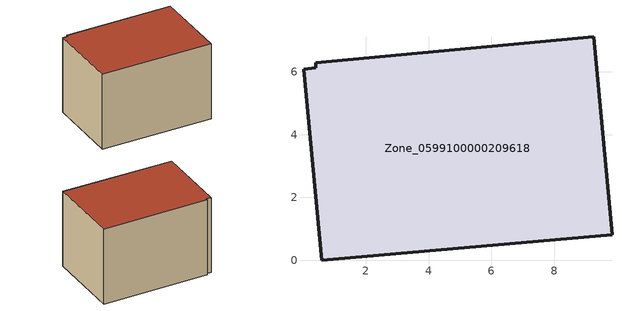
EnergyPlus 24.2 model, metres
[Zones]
Zone_0599100000209618
 floor ground (C_G): 9.84,0.82 0.59,0 0.01,6.09 0.41,6.12 0.4,6.29 9.25,7.12 z0
 wall outside (C_F): 9.84,0.82 9.25,7.12 0.4,6.29 0.41,6.12 0.01,6.09 0.59,0 9.84,0.82 z0:6.52
 roof outside (C_R): 0.59,0 9.84,0.82 9.25,7.12 0.4,6.29 0.41,6.12 0.01,6.09 z6.52
[BUILDING]
Pand.0599100000209618: North Axis=0; Terrain=City; Loads Convergence Tolerance Value=0.04; Temperature Convergence Tolerance Value=0.4; Solar Distribution=FullExterior; Maximum Number of Warmup Days=25; Minimum Number of Warmup Days=1
[Site:Location]
Rotterdam.The.Hague.AP_ZH_NLD Design_Conditions: Latitude=51.96; Longitude=4.45; Time Zone=1; Elevation=-4.5
[SITE:GROUNDTEMPERATURE:BUILDINGSURFACE]
18, 18, 18, 18, 18, 18, 18, 18, 18, 18, 18, 18
[MATERIAL] Thermal Absorptance=0.9; Solar Absorptance=0.7; Visible Absorptance=0.7
Name | Roughness | Thickness | Conductivity | Density | Specific Heat
G.TC.1946-1964 | MediumSmooth | 0.15 | 1 | 540 | 1210
F.TC.1946-1964 | Rough | 0.3 | 0.857143 | 1920 | 840
R.TC.1946-1964 | MediumRough | 0.2 | 0.235294 | 1500 | 1000
[CONSTRUCTION]
C_G: G.TC.1946-1964
C_F: F.TC.1946-1964
C_R: R.TC.1946-1964
[ZONE]
Zone_0599100000209618: Type=1; Multiplier=1; Ceiling Height=Autocalculate; Volume=Autocalculate; Floor Area=autocalculate; Part of Total Floor Area=Yes
[ZONEINFILTRATION:DESIGNFLOWRATE]
Infil_Zone_0599100000209618: Zone or ZoneList or Space or SpaceList=Zone_0599100000209618; Schedule=AlwaysOn; Design Flow Rate Calculation Method=Flow/Area; Flow Rate per Floor Area=0.003; Constant Term Coefficient=1; Temperature Term Coefficient=0; Velocity Term Coefficient=0; Velocity Squared Term Coefficient=0
[HVACTEMPLATE:ZONE:IDEALLOADSAIRSYSTEM]
Zone_0599100000209618: Maximum Heating Supply Air Temperature=50; Minimum Cooling Supply Air Temperature=13; Maximum Heating Supply Air Humidity Ratio=0.0156; Minimum Cooling Supply Air Humidity Ratio=0.0077; Heating Limit=NoLimit; Cooling Limit=NoLimit; Dehumidification Control Type=ConstantSensibleHeatRatio; Cooling Sensible Heat Ratio=0.7; Dehumidification Setpoint=60; Humidification Control Type=None; Humidification Setpoint=30; Outdoor Air Method=None; Outdoor Air Flow Rate per Person=0.00944; Outdoor Air Flow Rate per Zone Floor Area=0; Outdoor Air Flow Rate per Zone=0; Demand Controlled Ventilation Type=None; Outdoor Air Economizer Type=NoEconomizer; Heat Recovery Type=None; Sensible Heat Recovery Effectiveness=0.7; Latent Heat Recovery Effectiveness=0.65
[ZONECONTROL:THERMOSTAT]
ThermostatControl_Zone_0599100000209618: Zone or ZoneList=Zone_0599100000209618; Control Type Schedule=DualSetpointControlType; Control 1=Thermostat_Zone_0599100000209618; Temperature Difference Between Cutout And Setpoint=0
[THERMOSTATSETPOINT:DUALSETPOINT]
Thermostat_Zone_0599100000209618: Heating Setpoint Temperature Schedule=HeatingSetpoint_Zone_0599100000209618; Cooling Setpoint Temperature Schedule=CoolingSetpoint_Zone_0599100000209618
[SCHEDULE:COMPACT]
HeatingSetpoint_Zone_0599100000209618: Through: 12/31, For: AllDays, Until: 24:00, 21
CoolingSetpoint_Zone_0599100000209618: Through: 12/31, For: AllDays, Until: 24:00, 24
DualSetpointControlType: Through: 12/31, For: AllDays, Until: 24:00, 4
AlwaysOn: Through: 12/31, For: AllDays, Until: 24:00, 1
